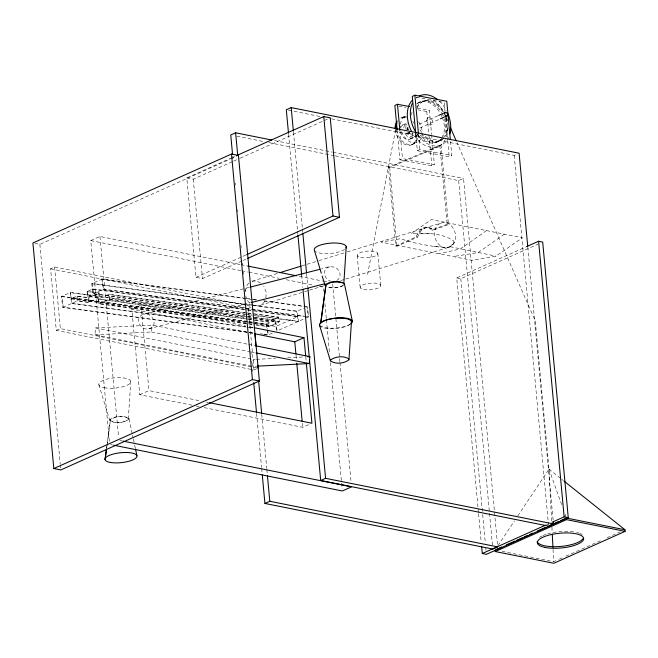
<?xml version="1.0" encoding="UTF-8"?>
<svg xmlns="http://www.w3.org/2000/svg" width="658" height="658" viewBox="0 0 658 658"><rect width="100%" height="100%" fill="white"/><g stroke="black" fill="none" stroke-linecap="round" stroke-linejoin="round"><path stroke-width="0.49" stroke-dasharray="3.29 2.47" d="M98.832 384.626L109.738 420.413C114.731 424.097 123.408 423.143 128.269 419.459L130.802 381.319M251.636 366.177L94.941 334.807L95.575 327.914L152.187 325.101L247.614 344.2M94.941 334.807L151.546 331.994L152.187 325.101M255.296 359.375L253.281 359.482L252.639 366.374L256.686 366.177M109.738 420.413L109.828 419.631C114.689 415.946 123.359 414.984 128.359 418.677M106.941 445.491L110.47 419.689C115.356 416.07 123.885 414.976 128.984 418.488L132.332 434.222M128.984 418.488L128.886 419.253C124.008 422.864 115.471 423.966 110.379 420.446M106.637 448.262L107.172 444.29M107.303 443.295L110.47 419.689M106.53 448.501L106.802 446.494M245.228 291.247L247.021 285.284L248.856 283.03M265.906 297.885L266.161 292.21L263.768 286.049M367.559 274.427L395.524 130.358M395.729 245.985L416.399 236.831C417.624 229.584 427.593 223.366 432.989 230.218L448.452 224.567L441.14 145.788L439.873 145.541L388.426 167.206L395.729 245.985L396.996 246.24L417.666 237.077C419.171 232.052 423.711 226.377 429.551 227.652M497.941 545.696L514.4 521.021M517.805 515.913L549.002 469.105L535.258 320.882L457.039 142.712M264.532 301.479C259.639 310.124 246.947 304.802 245.829 296.166M449.875 246.915L454.078 242.695L453.51 240.918C441.493 232.406 425.29 233.179 411.176 233.656L431.409 219.566L522.394 237.777L496.033 256.126L472.016 260.329L381.031 242.119L400.664 238.681C411.423 242.695 422.823 244.653 434.124 246.446C440.778 246.758 450.039 250.295 454.078 242.695M336.731 280.505C340.359 278.688 341.091 273.695 338.755 270.553C334.84 264.697 327.034 266.893 321.622 268.851M486.533 230.596L460.329 248.979L439.018 253.733M504.464 234.182L478.177 252.549L453.173 256.562M440.457 223.251C428.424 229.239 436.435 251.924 449.702 247.03C461.727 241.042 453.716 218.366 440.457 223.251L347.276 251.915M342.974 285.572C338.648 288.048 333.335 288.229 328.506 287.546M343.591 285.35C338.763 287.965 332.767 288.344 327.478 287.044M450.171 246.717L496.033 256.126M417.797 109.812L426.771 111.515L429.361 110.314L431.599 134.471M415.741 133.599L417.328 150.69L419.919 149.498L451.807 155.535L450.417 140.499M397.111 129.601L399.908 159.762L402.499 158.562L434.395 164.607L431.697 135.482M430.316 149.761L432.906 148.568M417.328 150.69L449.225 156.736L451.807 155.535M399.908 159.762L431.804 165.8L434.395 164.607M406.463 116.121L402.704 117.798M241.889 261.004L202.483 278.647L196.002 277.347L186.782 177.907L231.813 157.739M232.751 157.32L234.635 156.481M34.89 243.361L39.858 244.357L230.02 159.211M230.958 158.792L236.576 156.275M186.782 177.907L193.255 179.198L232.669 161.555M233.606 161.136L239.232 158.619M240.17 158.191L330.25 117.864M109.376 441.345L90.755 240.589L99.95 236.469L239.948 264.491M419.508 102.187L420.857 101.579M424.106 101.135L425.027 100.723M256.439 368.891L254.021 369.977L56.3 330.398L50.584 268.809L54.63 267L252.343 306.579M402.647 125.004L407.376 122.882M406.866 129.667L408.733 128.828M419.023 124.222L437.735 115.849M407.639 133.484L409.515 132.645M419.796 128.039L439.445 119.246M410.263 139.019L415.659 136.601M192.07 405.188L139.767 394.718L131.83 309.178L248.51 332.529L62.798 307.426L61.358 296.577L70.612 292.432L254.317 317.197M251.414 315.215L93.082 293.871L91.725 283.721L102.286 278.992L245.393 298.288M411.768 144.776L417.164 142.358M62.798 307.426L77.685 300.764L89.373 302.343L88.74 297.613L77.052 296.042L70.932 298.781L245.508 322.313M86.955 291.609L98.634 293.188L99.268 297.909L87.58 296.33L86.955 291.609L92.942 288.928L246.199 309.589M87.58 296.33L103.635 289.142L244.718 308.158M88.254 297.835L99.128 292.966L99.753 297.687L88.888 302.557L77.2 300.986L76.567 296.256L88.254 297.835L88.888 302.557M438.006 141.355L438.927 140.944M436.443 142.325L437.792 141.717M438.828 146.076L441.847 144.727M252.162 324.517L98.766 303.84L98.132 299.11L109.072 294.216L253.33 313.66M98.766 303.84L109.705 298.938L109.072 294.216M56.3 330.398L60.339 328.589L258.059 368.167M196.002 277.347L241.98 256.76M242.917 256.34L245.73 255.082M131.83 309.178L141.026 305.057L245.64 325.998M242.827 260.576L246.586 258.898M331.492 118.818L514.219 155.395L517.476 153.939M335.161 155.88L458.659 180.596L463.536 178.417L497.53 544.84M50.584 268.809L248.305 308.388L250.731 307.302M248.485 319.377L267.781 321.984L278.721 317.082L279.354 321.803L268.324 326.746M255.214 322.708L266.375 324.213L275.628 320.068L277.076 330.925L308.66 316.778L307.311 306.628L304.07 308.076M247.021 304.654L296.75 311.357L303.642 308.273M263.768 334.519L267.822 335.07L272.206 333.104M139.767 394.718L148.963 390.597L200.262 400.87M478.489 512.672L456.71 277.915L525.561 247.087M456.71 277.915L460.814 278.737L538.047 244.159M204.144 407.606L302.713 427.338L310.995 423.629M546.477 524.755L548.336 523.924M502.054 551.338L553.666 561.669L558.354 559.571M559.292 559.152L562.105 557.894M565.864 556.216L602.44 539.831M607.128 537.734L620.264 531.853M388.426 167.206L389.692 167.461L441.14 145.788M428.292 227.397L431.722 229.971L447.185 224.32L448.452 224.567M249.061 287.406L143.699 314.343C133.623 316.737 140.269 331.468 149.012 328.704L250.402 302.779M149.012 328.704C159.088 326.302 152.45 311.579 143.699 314.343M329.576 266.819C320.594 268.76 324.756 281.945 332.874 281.361M252.137 281.188L277.635 273.341M302.162 265.799L306.085 264.59M307.064 264.286L317.855 260.971M318.834 260.667L346.297 252.22M260.404 305.271L303.56 291.996M304.539 291.691L308.462 290.482M309.441 290.186L324.155 285.654M340.828 280.53L344.751 279.321M345.73 279.017L449.702 247.03M252.03 281.246L256.53 280.884L261.703 283.623M256.307 359.326L275.513 358.371M287.645 357.771L303.823 356.965M434.124 246.446L441.625 246.66M421.161 233.302L430.694 233.82M406.282 117.379L403.272 117.173A14.443 9.993 65.9 0 0 400.574 118.078M246.405 298.419L252.499 299.242M253.511 299.382L256.554 299.793M263.661 300.747L305.279 306.357M252.014 299.464L101.793 279.214L103.15 289.364L244.225 308.38M253.026 299.596L257.089 300.147M264.187 301.101L306.817 306.85L308.174 317L305.123 316.588M252.582 305.115L92.219 283.499L93.568 293.649L244.801 314.039M253.593 305.254L297.243 311.135L298.592 321.293L252.919 315.133M91.725 283.721L246.002 304.514M245.73 308.298L308.66 316.778M245.245 308.52L251.331 309.334M252.351 309.474L304.111 316.449M247.211 309.721L253.305 310.543M254.317 310.683L297.959 316.564L275.957 326.417L246.528 322.453M92.449 289.15L246.725 309.943M247.737 310.082L297.474 316.786M254.342 313.8L278.721 317.082M99.128 292.966L87.44 291.387L88.065 296.116L99.753 297.687M246.742 313.06L108.586 294.43L109.212 299.16M247.762 313.192L278.235 317.304L278.86 322.025L248.231 317.987M245.812 314.179L251.899 314.993M255.477 315.758L298.107 321.507L296.75 311.357M255.329 317.329L275.628 320.068M246.725 316.457L70.118 292.646L71.566 303.502L246.141 327.034M247.737 316.597L275.143 320.29L276.467 330.193M109.541 299.012L244.809 317.148M248.716 317.773L279.354 321.803M109.055 299.226L247.375 317.781M246.939 318.891L98.618 298.897L99.251 303.618L247.564 323.613M247.951 319.023L254.046 319.846M255.065 319.985L268.275 321.762L268.9 326.483L255.691 324.707M98.132 299.11L247.466 319.245M247.581 321.392L61.844 296.355L63.291 307.212L253.083 332.792M248.601 321.532L266.868 323.991L267.526 328.926M61.358 296.577L254.202 322.568M71.426 298.559L252.088 322.913M253.1 323.053L276.45 326.195M248.584 323.744L254.679 324.567M256.225 325.06L268.415 326.705L267.781 321.984M245.615 326.681L72.051 303.289L70.612 292.432M249.67 327.232L253.733 327.774M247.153 327.174L253.248 327.997M260.19 333.754L263.233 334.165M264.253 334.297L268.308 334.848L267.658 329.913M249.555 332.603L253.618 333.154M416.275 97.162L444.183 102.451L445.022 111.506M417.402 108.052L429.361 110.314M398.863 106.226L405.838 107.55M288.319 110.174L320.446 116.606M274.781 140.631L332.01 152.088M333.014 152.286L463.536 178.417M236.773 136.181L263.874 141.61M268.9 142.613L334.157 155.675M425.89 227.166L427.157 227.413M430.447 228.548L431.714 228.795M423.415 227.849L424.673 228.104M431.722 229.971L432.989 230.218M421.03 229.42L422.288 229.675M418.891 231.764L420.158 232.019M417.164 234.717L418.43 234.972M416.399 236.831L417.666 237.077M240.951 264.689L248 266.103M299.365 276.385L322.535 281.024M323.539 281.221L327.569 282.027M90.755 240.589L240.82 270.627M241.831 270.825L247.869 272.034M248.88 272.239L279.091 278.285M286.14 279.699L314.343 285.342M319.377 286.345L323.407 287.159L323.785 291.231M249.662 326.804L253.684 327.61M249.514 332.734L253.544 333.54M248.617 344.405L254.638 345.606M151.546 331.994L249.982 351.701M250.994 351.907L255.008 352.704M95.575 327.914L253.281 359.482M206.299 402.071L208.306 402.474M196.092 405.994L199.111 406.595M119.871 440.49L121.878 440.893M110.667 444.611L112.683 445.014M551.618 520.988L549.002 469.105L560.994 478.687M561.792 479.32L563.396 480.595M412.805 121.598L414.392 123.498M445.918 117.395L447.572 121.146M549.002 469.105L561.619 504.604M565.033 514.194L566.39 518.027M396.544 130.177C397.728 138.057 406.052 148.247 414.507 143.222A14.443 9.993 65.9 0 0 417.986 133.755M132.546 435.209L133.171 438.154M133.385 439.141L134.429 444.06M134.643 445.038L135.268 447.991M266.375 324.213L267.822 335.07M102.286 278.992L103.635 289.142M77.052 296.042L77.685 300.764M527.815 247.169L553.205 520.873M514.219 155.395L548.139 521.013M548.229 522.033L548.517 525.092M458.659 180.596L492.455 544.98M460.814 278.737L482.594 513.495M482.692 514.515L485.341 543.097M485.818 548.204L486.007 550.244M445.68 118.555L447.456 137.678M447.736 140.697L449.225 156.736M478.58 513.692L481.228 542.274M439.873 145.541L447.185 224.32M426.771 111.515L428.827 133.656M428.917 134.668L431.804 165.8M418.513 134.413L419.919 149.498M399.891 130.416L402.499 158.562M389.692 167.461L396.996 246.24M377.815 253.371L380.793 285.408M357.204 255.501L360.181 287.538M332.701 284.059L339.882 361.505M339.98 362.525L351.043 481.763M324.92 303.461L326.335 318.743M326.434 319.763L329.461 352.375M330.406 362.566L342.127 488.935M293.46 132.102L302.367 228.104M302.466 229.124L302.746 232.184M306.628 274.057L307.862 287.332M288.582 134.281L297.49 230.284M297.581 231.303L297.868 234.371M301.66 275.217L302.795 287.48M305.773 357.023L306.25 362.114M296.01 355.032L296.388 359.103M302.335 423.259L302.713 427.338M261.736 414.269L266.77 468.521M266.86 469.541L267.337 474.657M248.305 308.388L254.021 369.977M232.743 156.472L232.932 158.52M235.21 183.089L235.399 185.137M237.678 209.696L237.867 211.744M241.001 245.524L241.19 247.572M242.613 262.92L242.802 264.968M243.468 272.132L243.657 274.18M245.08 289.536L245.278 291.584M250.879 351.972L251.068 354.02M251.734 361.184L251.924 363.232M252.491 369.368L252.68 371.416M256.571 413.38L261.604 467.632M261.703 468.652L262.172 473.768M193.255 179.198L202.483 278.647M141.026 305.057L148.963 390.597M99.95 236.469L118.58 437.233M54.63 267L60.339 328.589M39.858 244.357L60.215 463.816M60.306 464.836L60.594 467.896M551.922 527.091L552.235 533.194M553.049 549.463L553.666 561.669M445.285 139.595A26.863 18.588 65.9 0 1 412.64 133.319M433.573 100.205A26.863 18.588 65.9 0 1 443.385 111.852M445.77 117.371A26.863 18.588 65.9 0 1 447.399 124.066M447.72 127.833A26.863 18.588 65.9 0 1 446.387 137.045M539.576 537.422A23.269 7.419 -5.3 0 1 541.995 535.982M542.957 535.53A23.269 7.419 -5.3 0 1 546.527 534.173M547.514 533.868A23.269 7.419 -5.3 0 1 575.668 532.141M576.556 532.338A23.269 7.419 -5.3 0 1 578.958 533.021M579.649 533.276A23.269 7.419 -5.3 0 1 582.305 534.806M408.199 132.521A1.9 1.316 65.9 0 1 406.767 133.525A1.9 1.316 65.9 0 1 405.361 131.501M448.707 137.423A26.863 18.588 65.9 0 1 417.287 134.454M415.996 98.207A26.863 18.588 65.9 0 1 417.55 96.965M439.404 101.184A26.863 18.588 65.9 0 1 446.412 110.495M447.999 127.841A21.369 14.789 65.9 0 1 424.706 135.869M421.778 132.529A21.369 14.789 65.9 0 1 419.771 129.437M417.106 108.249A21.369 14.789 65.9 0 1 444.175 112.23M446.469 117.313A21.369 14.789 65.9 0 1 447.456 120.866M443.706 137.719A21.369 14.789 65.9 0 1 421.984 134.347M416.917 107.048A21.369 14.789 65.9 0 1 442.793 111.844M445.836 118.596A21.369 14.789 65.9 0 1 444.323 136.897M441.896 137.621A21.788 15.076 65.9 0 1 417.682 134.314M411.645 114.936A21.788 15.076 65.9 0 1 412.064 111.975M416.933 103.651A21.788 15.076 65.9 0 1 440.325 113.316M440.786 114.147A21.788 15.076 65.9 0 1 442.012 116.721M442.365 117.593A21.788 15.076 65.9 0 1 442.332 136.872M441.14 139.603A21.788 15.076 65.9 0 1 420.191 135.153M417.517 103.701A21.788 15.076 65.9 0 1 441.674 112.715M442.135 113.546A21.788 15.076 65.9 0 1 443.36 116.121M444.347 118.785A21.788 15.076 65.9 0 1 443.681 136.264M411.209 133.286A3.487 2.418 65.9 0 1 408.009 132.135M407.039 128.82A3.487 2.418 65.9 0 1 408.067 127.06M422.197 133.187A14.427 9.985 65.9 0 1 413.216 142.876A14.427 9.985 65.9 0 1 401.232 130.473M400.664 127.775A14.427 9.985 65.9 0 1 400.508 125.999M400.541 124.272A14.427 9.985 65.9 0 1 405.534 115.964L400.138 118.382A14.427 9.985 65.9 0 1 405.493 118.16M418.694 121.911A14.427 9.985 65.9 0 1 422.189 132.324M417.485 134.133A8.003 5.535 65.9 0 1 407.187 132.653M405.912 128.738A8.003 5.535 65.9 0 1 406.965 123.614M412.401 132.867A8.003 5.535 65.9 0 1 407.425 139.611A8.003 5.535 65.9 0 1 400.508 131.156M400.821 127.471A8.003 5.535 65.9 0 1 407.055 124.888M415.848 133.286A8.003 5.535 65.9 0 1 410.822 138.09A8.003 5.535 65.9 0 1 404.366 131.625M403.864 127.693A8.003 5.535 65.9 0 1 407.384 122.923M416.794 134.742A14.427 9.985 65.9 0 1 407.121 145.171A14.427 9.985 65.9 0 1 395.269 130.194M409.613 132.431A2.542 1.76 65.9 0 1 407.952 133.845A2.542 1.76 65.9 0 1 405.953 131.699M406.586 129.182A2.542 1.76 65.9 0 1 408.906 130.021M409.876 132.562A2.887 1.999 65.9 0 1 409.309 132.324M407.672 130.021A2.887 1.999 65.9 0 1 408.092 127.553M397.235 122.075A14.443 9.993 65.9 0 1 397.967 120.653M344.586 249.398A16.08 5.124 -5.3 0 1 329.148 253.536A16.08 5.124 -5.3 0 1 315.067 251.208M350.722 323.868A16.08 4.951 -6 0 1 335.3 328.087A16.08 4.951 -6 0 1 321.236 326.047M349.834 324.484A16.08 5.124 -5.3 0 1 334.396 328.613A16.08 5.124 -5.3 0 1 320.306 326.294M363.652 289.536A10.364 3.306 -5.3 0 0 380.604 286.288A10.364 3.306 -5.3 0 0 367.189 283.606A10.364 3.306 -5.3 0 0 363.652 289.536M360.683 257.492A10.364 3.306 -5.3 0 0 377.634 254.251A10.364 3.306 -5.3 0 0 364.219 251.562A10.364 3.306 -5.3 0 0 360.683 257.492M104.227 387.718A16.08 5.124 -5.3 0 0 130.514 382.685A16.08 5.124 -5.3 0 0 109.713 378.523A16.08 5.124 -5.3 0 0 104.227 387.718M426.738 119.682A4.022 2.78 65.9 0 0 430.85 125.069A4.022 2.78 65.9 0 0 431.607 118.991A4.022 2.78 65.9 0 0 426.738 119.682"/><path stroke-width="0.99" d="M343.789 284.001L346.223 246.651M319.5 325.044L330.406 360.831C335.399 364.516 344.076 363.553 348.937 359.868L351.471 321.737M257.697 366.128L309.252 363.561L309.885 356.669L255.649 345.812M325.702 286.469L325.249 284.963C329.732 281.188 336.657 281.361 342.102 282.669M330.406 360.831L330.497 360.041C335.358 356.365 344.027 355.402 349.028 359.087M352.367 321.186L344.405 283.82C339.314 280.308 330.785 281.402 325.899 285.021L320.578 323.851M344.315 284.577L344.405 283.82M105.305 458.198L106.53 449.077M320.865 322.51L325.899 285.021M105.017 459.523L106.39 449.504M395.721 129.355L396.305 126.328A14.443 9.993 65.9 0 1 396.939 122.849M450.327 139.496L446.774 101.25L414.877 95.204L412.286 96.405L415.741 133.599M409.424 106.538L397.465 104.277L394.874 105.469L397.111 129.601M527.716 246.15L519.096 153.207L291.19 107.591L286.312 109.771L288.492 133.261M271.77 140.031L235.622 132.793L230.744 134.98L232.554 154.424M231.501 154.038L32.9 242.966L53.824 468.545L60.783 469.935L259.375 381.015L238.451 155.436L231.501 154.038L252.425 379.617L53.824 468.545M236.51 155.633L323.769 116.565L330.25 117.864L339.47 217.304L247.523 258.479M438.664 115.43L445.211 112.493M440.375 118.827L446.922 115.89M246.668 254.662L332.997 216.005L339.47 217.304M254.547 333.738L294.784 341.798L303.98 337.677L305.682 356.003M526.49 246.668L538.589 241.256L542.694 242.078L568.257 517.665L486.385 554.324L482.273 553.501L481.615 546.354M264.927 503.452L269.805 501.273L497.719 546.888L492.842 549.076L264.927 503.452L262.271 474.796M309.523 359.984L320.701 480.496L325.578 478.317L553.493 523.933L553.304 521.893M482.273 553.501L545.54 525.174M552.054 522.255L564.153 516.843L568.257 517.665M496.05 549.529L501.676 547.012M506.364 544.906L514.803 541.131M516.678 540.292L522.312 537.767M524.187 536.928L527.938 535.25M529.813 534.411L532.626 533.153M537.315 531.047L545.762 527.272M550.45 525.166L558.889 521.391M560.764 520.552L566.39 518.027L624.952 529.756L625.1 531.351L553.814 563.273L495.252 551.544L495.104 549.948M553.493 523.933L548.607 526.12L320.701 480.496M495.252 551.544L566.538 519.631L625.1 531.351M279.601 272.741L301.175 266.103M250.056 287.151L319.632 269.361M251.397 302.524L324.953 283.721M307.862 356.768L309.885 356.669M248 266.103L296.347 275.776M254.695 327.807L303.98 337.677M256.011 352.91L309.252 363.561M252.425 379.617L259.375 381.015M209.318 402.68L311.917 423.217L306.34 363.134M122.89 441.09L351.512 486.854L342.316 490.975L113.694 445.211M564.194 481.237L624.952 529.756M450.45 127.71L456.216 140.837M321.326 273.169L314.261 249.958A16.08 5.124 -5.3 0 1 331.336 243.082A16.08 5.124 -5.3 0 1 345.944 248.017M322.214 276.072L325.159 285.745M135.482 448.97L136.946 455.854M566.39 518.027L566.538 519.631M538.589 241.256L564.153 516.843M414.877 95.204L418.422 133.409M397.465 104.277L399.891 130.416M323.769 116.565L332.997 216.005M291.19 107.591L293.369 131.082M302.844 233.203L306.538 273.037M307.96 288.352L325.578 478.317M297.967 235.391L301.66 275.217M302.984 289.52L309.235 356.924M294.784 341.798L295.911 354.012M296.766 363.183L302.145 421.227M254.967 334.848L256.003 345.952M257.78 365.132L258.059 368.167M235.622 132.793L237.711 155.313M258.602 380.489L261.637 413.249M267.436 475.685L269.805 501.273M253.725 382.676L256.48 412.36M396.305 126.328L396.486 129.215M552.284 534.206L552.95 547.431M583.062 538.589A23.269 7.419 -5.3 0 1 558.765 546.576A23.269 7.419 -5.3 0 1 537.208 541.402M416.185 132.817A26.863 18.588 65.9 0 1 412.377 103.29M419.236 95.986A26.863 18.588 65.9 0 1 437.315 99.399M447.703 113.201A26.863 18.588 65.9 0 1 449.973 133.837M411.653 131.567A26.863 18.588 65.9 0 1 412.27 100.263M395.113 128.417A14.427 9.985 65.9 0 1 396.338 122.133M322.083 322.165A16.08 4.951 -6 0 1 343.534 317.88A16.08 4.951 -6 0 1 350.722 323.868M320.306 326.294A16.08 5.124 -5.3 0 1 334.486 318.332A16.08 5.124 -5.3 0 1 351.183 323.094M545.161 547.472A23.269 7.419 -5.3 0 0 583.21 540.185A23.269 7.419 -5.3 0 0 553.098 534.164A23.269 7.419 -5.3 0 0 545.161 547.472M110.388 462.434A16.08 4.951 -6 0 0 136.658 457.178A16.08 4.951 -6 0 0 115.898 453.452A16.08 4.951 -6 0 0 110.388 462.434M444.652 113.456A1.9 1.316 65.9 0 0 446.601 116.005A1.9 1.316 65.9 0 0 446.955 113.127A1.9 1.316 65.9 0 0 444.652 113.456"/></g></svg>
